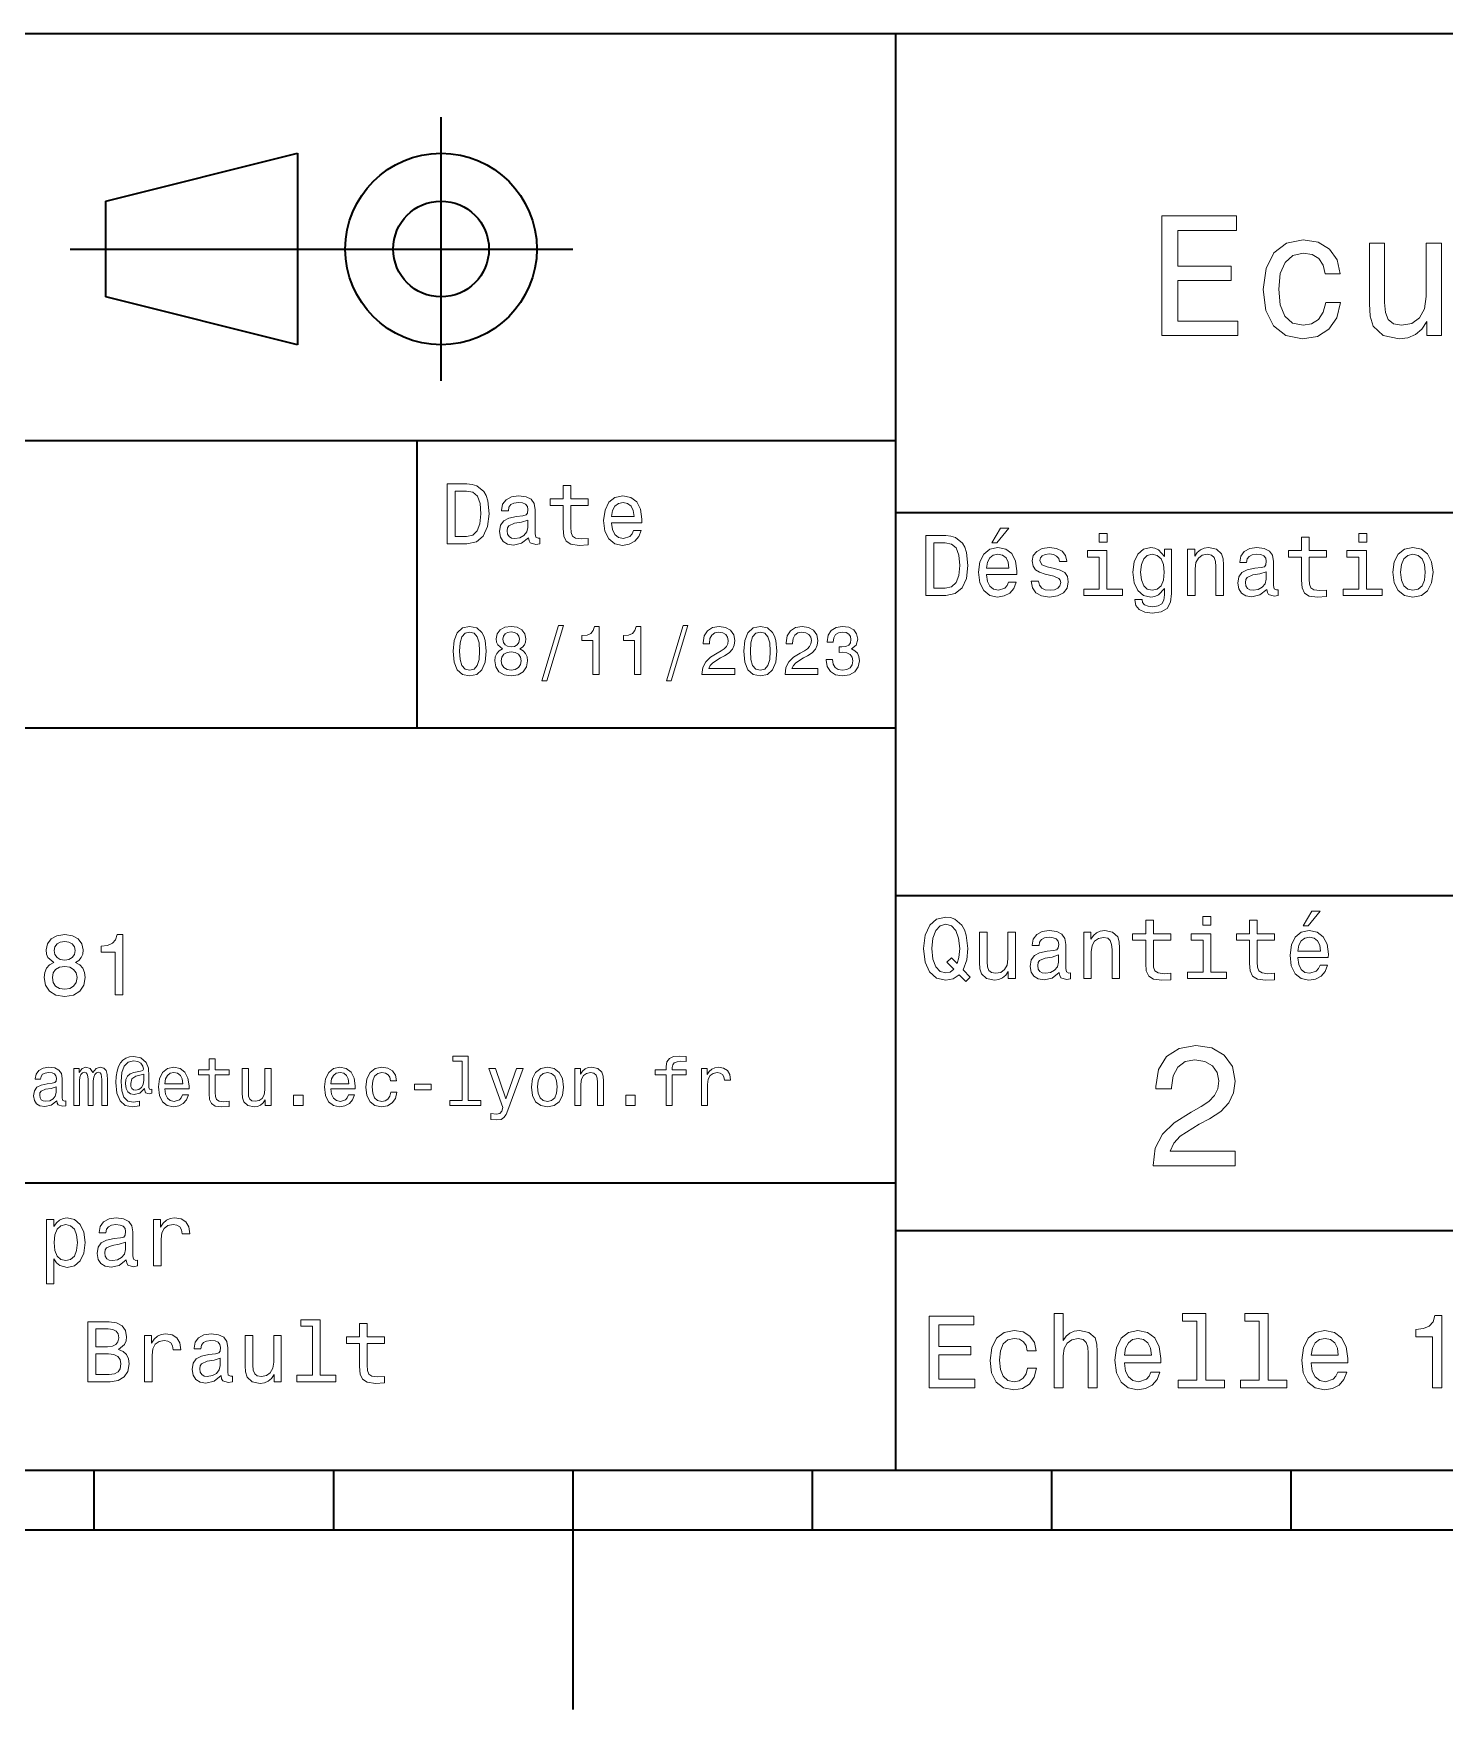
# Model space of a CAD drawing. Extents: x 0 to 297, y 0 to 210.
# Drawn here: x 126 to 184.9, y 0 to 70 of the extents above; entities that cross this region are included whole.
import ezdxf

# ---------------------------------------------------------------- set-up
doc = ezdxf.new("R2010")
doc.units = 0

msp = doc.modelspace()

# ---------------------------------------------------------------- linework, layer by layer
at = {"color": 7, "lineweight": 35}
for p, q in [((97, 70), (287, 70)), ((162, 10), (162, 70)), ((127.5, 61), (148.5, 61)), ((97, 53), (162, 53)), ((162, 50), (287, 50)), ((97, 41), (162, 41)), ((162, 34), (287, 34)), ((97, 22), (162, 22)), ((162, 20), (287, 20)), ((10, 10), (287, 10)), ((97, 10), (287, 10)), ((98.5, 7.5), (198.5, 7.5))]:
    msp.add_line(p, q, dxfattribs=at)
at = {"color": 7, "lineweight": 35, "ltscale": 0.275}
msp.add_line((143, 55.5), (143, 66.5), dxfattribs=at)
at = {"color": 7, "lineweight": 35, "ltscale": 0.206155}
for p, q in [((129, 63), (137, 65)), ((137, 57), (129, 59))]:
    msp.add_line(p, q, dxfattribs=at)
at = {"color": 7, "lineweight": 35, "ltscale": 0.2}
msp.add_line((137, 65), (137, 57), dxfattribs=at)
at = {"color": 7, "lineweight": 35, "ltscale": 0.1}
msp.add_line((129, 59), (129, 63), dxfattribs=at)
at = {"color": 7, "lineweight": 35, "ltscale": 0.3}
msp.add_line((142, 41), (142, 53), dxfattribs=at)
at = {"color": 7, "lineweight": 35, "ltscale": 0.0625}
for p, q in [((128.5, 10), (128.5, 7.5)), ((138.5, 10), (138.5, 7.5)), ((158.5, 10), (158.5, 7.5)), ((168.5, 10), (168.5, 7.5)), ((178.5, 10), (178.5, 7.5))]:
    msp.add_line(p, q, dxfattribs=at)
at = {"color": 7, "lineweight": 35, "ltscale": 0.25}
msp.add_line((148.5, 10), (148.5, 0), dxfattribs=at)
at = {"color": 7, "lineweight": 13}
for points in [[(173.109512, 57.381123), (176.279541, 57.381123), (176.279541, 57.986309), (173.772339, 57.986309), (173.772339, 59.679394), (176.005768, 59.679394), (176.005768, 60.277374), (173.772339, 60.277374), (173.772339, 61.775936), (176.221893, 61.775936), (176.221893, 62.381123), (173.109512, 62.381123)], [(179.932281, 59.967579), (180.559082, 59.967579), (180.429398, 60.543945), (180.119598, 60.997837), (179.636887, 61.278816), (179.010086, 61.386887), (178.318436, 61.242794), (177.792511, 60.839336), (177.46109, 60.183716), (177.345825, 59.304752), (177.453888, 58.432995), (177.778091, 57.78458), (178.289627, 57.381123), (178.988464, 57.244236), (179.608063, 57.352303), (180.090775, 57.6549), (180.42218, 58.130402), (180.566284, 58.764408), (179.96109, 58.764408), (179.853027, 58.36095), (179.651291, 58.058357), (179.363113, 57.871037), (179.010086, 57.8134), (178.570602, 57.907059), (178.253601, 58.195244), (178.059082, 58.663544), (177.994232, 59.326366), (178.059082, 59.974781), (178.260803, 60.443081), (178.585007, 60.731266), (179.010086, 60.83213), (179.38472, 60.767288), (179.66571, 60.601585), (179.853027, 60.327808)], [(184.788177, 61.25), (184.154175, 61.25), (184.154175, 59.016571), (184.082123, 58.497837), (183.873199, 58.123196), (183.548996, 57.892651), (183.123917, 57.820602), (182.785294, 57.878242), (182.569168, 58.051151), (182.446686, 58.346542), (182.417862, 58.764408), (182.417862, 61.25), (181.783859, 61.25), (181.783859, 58.706772), (181.805481, 58.195244), (181.942368, 57.770172), (182.360229, 57.381123), (183.030258, 57.244236), (183.390488, 57.294666), (183.700287, 57.424351), (183.966858, 57.647694), (184.182999, 57.971901), (184.182999, 57.381123), (184.788177, 57.381123)], [(144.080688, 51.190563), (143.248566, 51.190563), (143.248566, 48.690563), (144.080688, 48.690563), (144.473343, 48.769814), (144.765137, 49.011169), (144.945251, 49.40382), (145.010086, 49.940563), (144.952454, 50.488113), (144.880402, 50.70425), (144.779541, 50.877163), (144.487747, 51.111313), (144.296829, 51.168949)], [(148.100861, 50.289986), (148.100861, 49.320965), (148.122482, 49.007565), (148.223343, 48.791428), (148.425079, 48.665348), (148.767288, 48.62212), (149.141937, 48.640129), (149.141937, 48.913906), (148.868149, 48.892292), (148.619598, 48.921112), (148.486313, 49.011169), (148.42868, 49.162464), (148.417862, 49.375), (148.417862, 50.289986), (149.141937, 50.289986), (149.141937, 50.560158), (148.417862, 50.560158), (148.417862, 51.125721), (148.100861, 51.125721), (148.100861, 50.560158), (147.553314, 50.560158), (147.553314, 50.289986)], [(144.055481, 50.891571), (144.329254, 50.837536), (144.516571, 50.671829), (144.628235, 50.376442), (144.664261, 49.940563), (144.624634, 49.519093), (144.51297, 49.223705), (144.322052, 49.047192), (144.055481, 48.989555), (143.583572, 48.989555), (143.583572, 50.891571)], [(146.656342, 48.942726), (146.656342, 48.931919), (146.674347, 48.809441), (146.728394, 48.722984), (146.955338, 48.654541), (147.131851, 48.683357), (147.131851, 48.928314), (147.056198, 48.917507), (146.955338, 48.96434), (146.937317, 49.108429), (146.937317, 50.109871), (146.894089, 50.365635), (146.768005, 50.54575), (146.548264, 50.65382), (146.23848, 50.693443), (145.935883, 50.650219), (145.71254, 50.52774), (145.572052, 50.336815), (145.525223, 50.084656), (145.525223, 50.063042), (145.809799, 50.063042), (145.835022, 50.21434), (145.914261, 50.322407), (146.043945, 50.387249), (146.227661, 50.412464), (146.404175, 50.394455), (146.530258, 50.34042), (146.605911, 50.246758), (146.631119, 50.117077), (146.616714, 49.965778), (146.559082, 49.890129), (146.414978, 49.854107), (146.144806, 49.825291), (145.835022, 49.760448), (145.61528, 49.645176), (145.485596, 49.465057), (145.445969, 49.19849), (145.481995, 48.960735), (145.593658, 48.784222), (145.773773, 48.67255), (146.022339, 48.632927), (146.357346, 48.708576)], [(150.121765, 49.565922), (151.389771, 49.565922), (151.393372, 49.713619), (151.335739, 50.127884), (151.177231, 50.437683), (150.925079, 50.625), (150.590057, 50.693443), (150.262253, 50.621399), (150.010086, 50.41967), (149.847977, 50.091862), (149.790344, 49.659584), (149.844376, 49.216499), (150.006485, 48.892292), (150.255051, 48.690563), (150.579254, 48.62212), (150.860229, 48.668949), (151.090775, 48.791428), (151.260086, 48.98595), (151.357346, 49.245319), (151.043945, 49.245319), (150.979111, 49.101227), (150.885452, 48.993156), (150.618881, 48.9067), (150.413544, 48.946327), (150.258652, 49.072407), (150.157776, 49.27774), (150.121765, 49.555115)], [(150.121765, 49.832493), (150.161377, 50.081055), (150.258652, 50.264771), (150.406342, 50.376442), (150.600861, 50.416069), (150.791794, 50.376442), (150.939484, 50.264771), (151.029541, 50.081055), (151.061966, 49.832493)], [(146.620316, 49.367798), (146.577087, 49.180477), (146.461823, 49.036385), (146.28891, 48.942726), (146.07637, 48.910305), (145.939484, 48.928314), (145.842224, 48.98595), (145.780975, 49.086815), (145.76297, 49.227306), (145.777374, 49.353386), (145.835022, 49.443443), (146.065567, 49.544312), (146.357346, 49.587536), (146.620316, 49.673992)], [(164.080688, 49.030979), (163.248566, 49.030979), (163.248566, 46.530979), (164.080688, 46.530979), (164.473343, 46.610229), (164.765137, 46.851585), (164.945251, 47.244236), (165.010086, 47.780979), (164.952454, 48.328529), (164.880402, 48.544666), (164.779541, 48.717579), (164.487747, 48.951729), (164.296829, 49.009365)], [(166.004318, 48.728386), (166.216858, 48.728386), (166.717575, 49.340778), (166.364548, 49.340778)], [(170.824203, 49.117435), (170.489197, 49.117435), (170.489197, 48.757202), (170.824203, 48.757202)], [(181.667145, 49.117435), (181.332138, 49.117435), (181.332138, 48.757202), (181.667145, 48.757202)], [(164.055481, 48.731987), (164.329254, 48.677952), (164.516571, 48.512245), (164.628235, 48.216858), (164.664261, 47.780979), (164.624634, 47.359509), (164.51297, 47.064121), (164.322052, 46.887608), (164.055481, 46.829971), (163.583572, 46.829971), (163.583572, 48.731987)], [(165.784576, 47.406338), (167.052597, 47.406338), (167.056198, 47.554035), (166.998566, 47.9683), (166.840057, 48.278099), (166.587891, 48.465416), (166.252884, 48.533859), (165.925079, 48.461815), (165.672913, 48.260086), (165.510803, 47.932278), (165.453171, 47.5), (165.507202, 47.056915), (165.669312, 46.732708), (165.917862, 46.530979), (166.242081, 46.462536), (166.523056, 46.509365), (166.753601, 46.631844), (166.922913, 46.826366), (167.020172, 47.085735), (166.706772, 47.085735), (166.641937, 46.941643), (166.548264, 46.833572), (166.281708, 46.747116), (166.07637, 46.786743), (165.921463, 46.912823), (165.820602, 47.118156), (165.784576, 47.395531)], [(168.623199, 47.658501), (168.317001, 47.730545), (168.090057, 47.8134), (168.014404, 47.982708), (168.036026, 48.101585), (168.111664, 48.188038), (168.234146, 48.242073), (168.41066, 48.263687), (168.579971, 48.242073), (168.713257, 48.177231), (168.799713, 48.079971), (168.835739, 47.950287), (169.145538, 47.950287), (169.145538, 47.957493), (169.091492, 48.191643), (168.943802, 48.375359), (168.713257, 48.490635), (168.41066, 48.533859), (168.104462, 48.490635), (167.881119, 48.371758), (167.740631, 48.195244), (167.697403, 47.971901), (167.729828, 47.755764), (167.830688, 47.604465), (167.996399, 47.496399), (168.237747, 47.42075), (168.590775, 47.334293), (168.806915, 47.244236), (168.864548, 47.172188), (168.886169, 47.064121), (168.853745, 46.930836), (168.767288, 46.829971), (168.626801, 46.765129), (168.439484, 46.743515), (168.241348, 46.765129), (168.09726, 46.840778), (168, 46.963257), (167.960373, 47.132565), (167.654175, 47.132565), (167.704605, 46.844379), (167.85231, 46.635445), (168.086456, 46.509365), (168.41066, 46.462536), (168.749283, 46.509365), (168.997833, 46.635445), (169.149139, 46.837173), (169.203171, 47.100143), (169.163544, 47.327087), (169.05188, 47.481987), (168.868149, 47.582851)], [(170.8134, 46.79755), (170.8134, 48.400574), (169.999283, 48.400574), (169.999283, 48.130402), (170.496399, 48.130402), (170.496399, 46.79755), (169.847977, 46.79755), (169.847977, 46.530979), (171.469025, 46.530979), (171.469025, 46.79755)], [(173.518738, 46.617435), (173.518738, 48.465416), (173.216141, 48.465416), (173.216141, 48.152016), (172.967575, 48.4366), (172.816284, 48.508644), (172.646973, 48.533859), (172.340775, 48.461815), (172.103027, 48.260086), (171.94812, 47.935879), (171.894089, 47.5), (171.94812, 47.060516), (172.103027, 46.736309), (172.340775, 46.530979), (172.646973, 46.462536), (172.819885, 46.487751), (172.963974, 46.552593), (173.216141, 46.826366), (173.216141, 46.552593), (173.187317, 46.336456), (173.108063, 46.181557), (172.956772, 46.091499), (172.729828, 46.059078), (172.531708, 46.080692), (172.391205, 46.134727), (172.30835, 46.228386), (172.283142, 46.354465), (171.976944, 46.354465), (171.976944, 46.340057), (172.023773, 46.109509), (172.167862, 45.9366), (172.398407, 45.824928), (172.711823, 45.785301), (173.086456, 45.839336), (173.335022, 45.990635), (173.47551, 46.253601)], [(174.181549, 46.530979), (174.498566, 46.530979), (174.498566, 47.647694), (174.530975, 47.903458), (174.635452, 48.090778), (174.797546, 48.206051), (175.013687, 48.249279), (175.1866, 48.213257), (175.294662, 48.115993), (175.348709, 47.953888), (175.366714, 47.737751), (175.366714, 46.530979), (175.683716, 46.530979), (175.683716, 47.802593), (175.669312, 48.058357), (175.604462, 48.270893), (175.391937, 48.465416), (175.060516, 48.533859), (174.876801, 48.508644), (174.721909, 48.440201), (174.588623, 48.324928), (174.484146, 48.170029), (174.484146, 48.465416), (174.181549, 48.465416)], [(177.499283, 46.783142), (177.499283, 46.772335), (177.517288, 46.649857), (177.57132, 46.5634), (177.798264, 46.494957), (177.974777, 46.523773), (177.974777, 46.76873), (177.899139, 46.757923), (177.798264, 46.804756), (177.780258, 46.948845), (177.780258, 47.950287), (177.73703, 48.206051), (177.610947, 48.386166), (177.391205, 48.494236), (177.081406, 48.533859), (176.778824, 48.490635), (176.555481, 48.368156), (176.414978, 48.177231), (176.368149, 47.925072), (176.368149, 47.903458), (176.65274, 47.903458), (176.677948, 48.054756), (176.757202, 48.162823), (176.886887, 48.227665), (177.070602, 48.25288), (177.247116, 48.234871), (177.373199, 48.180836), (177.448853, 48.087173), (177.47406, 47.957493), (177.459656, 47.806194), (177.402023, 47.730545), (177.257919, 47.694523), (176.987747, 47.665707), (176.677948, 47.600864), (176.458206, 47.485592), (176.328537, 47.305473), (176.28891, 47.038906), (176.324921, 46.801151), (176.4366, 46.624638), (176.616714, 46.512966), (176.86528, 46.473343), (177.200287, 46.548992)], [(178.943802, 48.130402), (178.943802, 47.161381), (178.965424, 46.84798), (179.066284, 46.631844), (179.268005, 46.505764), (179.610229, 46.462536), (179.984863, 46.480545), (179.984863, 46.754322), (179.71109, 46.732708), (179.46254, 46.761528), (179.329254, 46.851585), (179.271606, 47.00288), (179.260803, 47.215416), (179.260803, 48.130402), (179.984863, 48.130402), (179.984863, 48.400574), (179.260803, 48.400574), (179.260803, 48.966137), (178.943802, 48.966137), (178.943802, 48.400574), (178.396255, 48.400574), (178.396255, 48.130402)], [(181.656342, 46.79755), (181.656342, 48.400574), (180.842224, 48.400574), (180.842224, 48.130402), (181.33934, 48.130402), (181.33934, 46.79755), (180.690918, 46.79755), (180.690918, 46.530979), (182.311966, 46.530979), (182.311966, 46.79755)], [(182.762253, 47.496399), (182.819885, 47.056915), (182.985596, 46.732708), (183.248566, 46.530979), (183.601593, 46.462536), (183.951004, 46.530979), (184.213974, 46.729107), (184.379684, 47.053314), (184.440918, 47.496399), (184.379684, 47.935879), (184.213974, 48.263687), (183.951004, 48.461815), (183.601593, 48.533859), (183.248566, 48.461815), (182.985596, 48.260086), (182.819885, 47.935879)], [(165.784576, 47.672909), (165.824203, 47.921471), (165.921463, 48.105186), (166.069168, 48.216858), (166.263687, 48.256485), (166.454605, 48.216858), (166.60231, 48.105186), (166.692368, 47.921471), (166.724777, 47.672909)], [(172.221909, 47.5), (172.254318, 47.820606), (172.351593, 48.058357), (172.502884, 48.198845), (172.704605, 48.249279), (172.917145, 48.198845), (173.075653, 48.058357), (173.172913, 47.820606), (173.208939, 47.5), (173.172913, 47.172188), (173.075653, 46.938038), (172.917145, 46.793949), (172.704605, 46.747116), (172.502884, 46.793949), (172.351593, 46.938038), (172.254318, 47.175793)], [(183.086456, 47.5), (183.118881, 47.824207), (183.219742, 48.058357), (183.381851, 48.20245), (183.601593, 48.25288), (183.817719, 48.20245), (183.979828, 48.061958), (184.080688, 47.824207), (184.116714, 47.5), (184.080688, 47.172188), (183.979828, 46.934437), (183.817719, 46.790344), (183.601593, 46.743515), (183.381851, 46.790344), (183.219742, 46.934437), (183.118881, 47.172188)], [(177.463257, 47.208214), (177.420029, 47.020893), (177.304749, 46.876801), (177.131851, 46.783142), (176.919312, 46.750721), (176.782425, 46.76873), (176.68515, 46.826366), (176.623917, 46.927231), (176.605911, 47.067722), (176.620316, 47.193802), (176.677948, 47.283859), (176.908508, 47.384727), (177.200287, 47.427952), (177.463257, 47.514408)], [(143.498566, 44.201729), (143.541794, 43.749279), (143.677231, 43.426514), (143.893372, 43.230549), (144.193085, 43.167149), (144.489914, 43.230549), (144.706055, 43.426514), (144.838623, 43.749279), (144.884735, 44.201729), (144.838623, 44.651299), (144.783859, 44.829971), (144.706055, 44.976948), (144.489914, 45.172913), (144.193085, 45.239193), (143.893372, 45.172913), (143.677231, 44.974064), (143.541794, 44.651299)], [(143.775223, 44.201729), (143.798279, 44.550434), (143.870316, 44.801155), (144, 44.948128), (144.193085, 45), (144.383286, 44.948128), (144.51297, 44.801155), (144.585022, 44.550434), (144.608078, 44.201729), (144.585022, 43.850143), (144.51297, 43.599426), (144.383286, 43.45245), (144.193085, 43.403458), (144, 43.45245), (143.870316, 43.599426), (143.798279, 43.850143)], [(145.570602, 44.302593), (145.42363, 44.221905), (145.322769, 44.109512), (145.259369, 43.9683), (145.239197, 43.798271), (145.285309, 43.541786), (145.417877, 43.342941), (145.634003, 43.216141), (145.927963, 43.167149), (146.219025, 43.216141), (146.435165, 43.342941), (146.567734, 43.541786), (146.616714, 43.798271), (146.593658, 43.9683), (146.533142, 44.109512), (146.429398, 44.221905), (146.285309, 44.302593), (146.400574, 44.371758), (146.481277, 44.466858), (146.530258, 44.582134), (146.547562, 44.723343), (146.50145, 44.927956), (146.380402, 45.09222), (146.184448, 45.198849), (145.927963, 45.239193), (145.668594, 45.198849), (145.472626, 45.09222), (145.348709, 44.927956), (145.305481, 44.723343), (145.319885, 44.582134), (145.368881, 44.466858)], [(145.579254, 44.700291), (145.60231, 44.827091), (145.671478, 44.925072), (145.780991, 44.985592), (145.927963, 45.008648), (146.072052, 44.985592), (146.181564, 44.925072), (146.250732, 44.827091), (146.276657, 44.700291), (146.250732, 44.570606), (146.181564, 44.469742), (146.072052, 44.403458), (145.927963, 44.383286), (145.780991, 44.406342), (145.671478, 44.469742), (145.60231, 44.570606)], [(147.213257, 42.956772), (147.412109, 42.956772), (148.109512, 45.279541), (147.907791, 45.279541)], [(149.345825, 43.224785), (149.608078, 43.224785), (149.608078, 45.239193), (149.412109, 45.239193), (149.360229, 45.0634), (149.256485, 44.945248), (149.097992, 44.876083), (148.878967, 44.853027), (148.878967, 44.648415), (149.345825, 44.648415)], [(151.080688, 43.224785), (151.342941, 43.224785), (151.342941, 45.239193), (151.146973, 45.239193), (151.095108, 45.0634), (150.991364, 44.945248), (150.832855, 44.876083), (150.613831, 44.853027), (150.613831, 44.648415), (151.080688, 44.648415)], [(152.417877, 42.956772), (152.616714, 42.956772), (153.314133, 45.279541), (153.112396, 45.279541)], [(153.899139, 43.224785), (155.273773, 43.224785), (155.273773, 43.472622), (154.187317, 43.472622), (154.247849, 43.60807), (154.351593, 43.720463), (154.671478, 43.925072), (154.841507, 44.011528), (155.031708, 44.135448), (155.167145, 44.279541), (155.244965, 44.44957), (155.273773, 44.642651), (155.224792, 44.884727), (155.08934, 45.074928), (154.881851, 45.195965), (154.613831, 45.239193), (154.337173, 45.190201), (154.126801, 45.054756), (153.991364, 44.838619), (153.945251, 44.553314), (153.945251, 44.51297), (154.207504, 44.51297), (154.207504, 44.536022), (154.233429, 44.731991), (154.311249, 44.876083), (154.435165, 44.9683), (154.599426, 45), (154.766571, 44.971184), (154.890488, 44.899136), (154.971191, 44.786743), (155, 44.645535), (154.979828, 44.51297), (154.925079, 44.400578), (154.832855, 44.302593), (154.706055, 44.216141), (154.536026, 44.12392), (154.253601, 43.945248), (154.054764, 43.755043), (153.9366, 43.524498), (153.899139, 43.233429)], [(155.642654, 44.201729), (155.685883, 43.749279), (155.821335, 43.426514), (156.037476, 43.230549), (156.337173, 43.167149), (156.634003, 43.230549), (156.850143, 43.426514), (156.982712, 43.749279), (157.028824, 44.201729), (156.982712, 44.651299), (156.927963, 44.829971), (156.850143, 44.976948), (156.634003, 45.172913), (156.337173, 45.239193), (156.037476, 45.172913), (155.821335, 44.974064), (155.685883, 44.651299)], [(155.919312, 44.201729), (155.942368, 44.550434), (156.01442, 44.801155), (156.144104, 44.948128), (156.337173, 45), (156.527374, 44.948128), (156.657059, 44.801155), (156.729111, 44.550434), (156.752167, 44.201729), (156.729111, 43.850143), (156.657059, 43.599426), (156.527374, 43.45245), (156.337173, 43.403458), (156.144104, 43.45245), (156.01442, 43.599426), (155.942368, 43.850143)], [(157.368881, 43.224785), (158.743515, 43.224785), (158.743515, 43.472622), (157.657059, 43.472622), (157.71759, 43.60807), (157.821335, 43.720463), (158.14122, 43.925072), (158.311249, 44.011528), (158.50145, 44.135448), (158.636887, 44.279541), (158.714706, 44.44957), (158.743515, 44.642651), (158.694534, 44.884727), (158.559082, 45.074928), (158.351593, 45.195965), (158.083572, 45.239193), (157.806915, 45.190201), (157.596542, 45.054756), (157.461105, 44.838619), (157.414993, 44.553314), (157.414993, 44.51297), (157.677231, 44.51297), (157.677231, 44.536022), (157.703171, 44.731991), (157.780991, 44.876083), (157.904907, 44.9683), (158.069168, 45), (158.236313, 44.971184), (158.360229, 44.899136), (158.440918, 44.786743), (158.469742, 44.645535), (158.44957, 44.51297), (158.394821, 44.400578), (158.302597, 44.302593), (158.175797, 44.216141), (158.005768, 44.12392), (157.723343, 43.945248), (157.524506, 43.755043), (157.406342, 43.524498), (157.368881, 43.233429)], [(159.080688, 43.853027), (159.080688, 43.832855), (159.126801, 43.556198), (159.262253, 43.348705), (159.47551, 43.216141), (159.757935, 43.167149), (160.057648, 43.216141), (160.282425, 43.342941), (160.426514, 43.54467), (160.478394, 43.804035), (160.455338, 43.974064), (160.391937, 44.112392), (160.288193, 44.219021), (160.149857, 44.296829), (160.337173, 44.45245), (160.403458, 44.700291), (160.360229, 44.925072), (160.236313, 45.0951), (160.034592, 45.201729), (159.757935, 45.239193), (159.498566, 45.193085), (159.299713, 45.066284), (159.170029, 44.864555), (159.126801, 44.596542), (159.126801, 44.57637), (159.383286, 44.57637), (159.406342, 44.760807), (159.481277, 44.893372), (159.60231, 44.974064), (159.772339, 45.002884), (159.922195, 44.979828), (160.031708, 44.919308), (160.097992, 44.821327), (160.123917, 44.688763), (160.097992, 44.54755), (160.028824, 44.45245), (159.907776, 44.394814), (159.743515, 44.377522), (159.631134, 44.380405), (159.631134, 44.15274), (159.772339, 44.158501), (159.953888, 44.132565), (160.08934, 44.0634), (160.170029, 43.951008), (160.198853, 43.804035), (160.167145, 43.63689), (160.083572, 43.51297), (159.951019, 43.435158), (159.775223, 43.409222), (159.593658, 43.438042), (159.46109, 43.524498), (159.377533, 43.662827), (159.345825, 43.853027)], [(145.515854, 43.804035), (145.541794, 43.956772), (145.625366, 44.072048), (145.755051, 44.146976), (145.927963, 44.172913), (146.097992, 44.146976), (146.227676, 44.072048), (146.311249, 43.956772), (146.340057, 43.804035), (146.311249, 43.639771), (146.227676, 43.51585), (146.097992, 43.435158), (145.927963, 43.409222), (145.755051, 43.435158), (145.625366, 43.51585), (145.541794, 43.639771)], [(164.642654, 30.685879), (164.916428, 30.401297), (165.107346, 30.592218), (164.811966, 30.894812), (164.963257, 31.305475), (165.010086, 31.780979), (164.941635, 32.339336), (164.862396, 32.56628), (164.757919, 32.753601), (164.46254, 33.009365), (164.282425, 33.074207), (164.08429, 33.099422), (163.702454, 33.009365), (163.41066, 32.757202), (163.223343, 32.342937), (163.158508, 31.780979), (163.223343, 31.219019), (163.407059, 30.804754), (163.698853, 30.54899), (164.08429, 30.462536), (164.39769, 30.520172)], [(172.438034, 32.130402), (172.438034, 31.161383), (172.459656, 30.847982), (172.560516, 30.631844), (172.762253, 30.505762), (173.104462, 30.462536), (173.479111, 30.480547), (173.479111, 30.754322), (173.205338, 30.732708), (172.956772, 30.761526), (172.823486, 30.851583), (172.765854, 31.002882), (172.755035, 31.215418), (172.755035, 32.130402), (173.479111, 32.130402), (173.479111, 32.400574), (172.755035, 32.400574), (172.755035, 32.966137), (172.438034, 32.966137), (172.438034, 32.400574), (171.890488, 32.400574), (171.890488, 32.130402)], [(175.161377, 33.117435), (174.82637, 33.117435), (174.82637, 32.757202), (175.161377, 32.757202)], [(176.775223, 32.130402), (176.775223, 31.161383), (176.796829, 30.847982), (176.89769, 30.631844), (177.099426, 30.505762), (177.44165, 30.462536), (177.816284, 30.480547), (177.816284, 30.754322), (177.542511, 30.732708), (177.293945, 30.761526), (177.16066, 30.851583), (177.103027, 31.002882), (177.092224, 31.215418), (177.092224, 32.130402), (177.816284, 32.130402), (177.816284, 32.400574), (177.092224, 32.400574), (177.092224, 32.966137), (176.775223, 32.966137), (176.775223, 32.400574), (176.227661, 32.400574), (176.227661, 32.130402)], [(179.015854, 32.728386), (179.228394, 32.728386), (179.729111, 33.340778), (179.376083, 33.340778)], [(126.829254, 31.197405), (126.645538, 31.09654), (126.519455, 30.956051), (126.440208, 30.779539), (126.414993, 30.567001), (126.472626, 30.246397), (126.638336, 29.997837), (126.908508, 29.839336), (127.27594, 29.778097), (127.639771, 29.839336), (127.909943, 29.997837), (128.075653, 30.246397), (128.136887, 30.567001), (128.108078, 30.779539), (128.032425, 30.956051), (127.90274, 31.09654), (127.722626, 31.197405), (127.866714, 31.283861), (127.967583, 31.402737), (128.028824, 31.546829), (128.05043, 31.723343), (127.992798, 31.979107), (127.841507, 32.184437), (127.596542, 32.317722), (127.27594, 32.368156), (126.951736, 32.317722), (126.706772, 32.184437), (126.55188, 31.979107), (126.497841, 31.723343), (126.515854, 31.546829), (126.577095, 31.402737)], [(129.379684, 29.850143), (129.707489, 29.850143), (129.707489, 32.368156), (129.46254, 32.368156), (129.397705, 32.148415), (129.268021, 32.000721), (129.069885, 31.914265), (128.796112, 31.885447), (128.796112, 31.629683), (129.379684, 31.629683)], [(164.41571, 30.916426), (164.260803, 30.801151), (164.08429, 30.765129), (163.850143, 30.829971), (163.666428, 31.024494), (163.543945, 31.341497), (163.504318, 31.780979), (163.543945, 32.216858), (163.662827, 32.537464), (163.846542, 32.731987), (164.08429, 32.80043), (164.318451, 32.731987), (164.502167, 32.533859), (164.621033, 32.213257), (164.664261, 31.780979), (164.631851, 31.40634), (164.5634, 31.150576), (164.329254, 31.395533), (164.13472, 31.211815)], [(166.998566, 32.465416), (166.681549, 32.465416), (166.681549, 31.348703), (166.645538, 31.089336), (166.541061, 30.902016), (166.378967, 30.786743), (166.166428, 30.750719), (165.997116, 30.779539), (165.889053, 30.865993), (165.827805, 31.013687), (165.8134, 31.222622), (165.8134, 32.465416), (165.496399, 32.465416), (165.496399, 31.193804), (165.507202, 30.93804), (165.575653, 30.725504), (165.784576, 30.530979), (166.119598, 30.462536), (166.299713, 30.487751), (166.454605, 30.552593), (166.587891, 30.664265), (166.695969, 30.826368), (166.695969, 30.530979), (166.998566, 30.530979)], [(168.824921, 30.78314), (168.824921, 30.772333), (168.842941, 30.649855), (168.896973, 30.5634), (169.123917, 30.494957), (169.30043, 30.523775), (169.30043, 30.768732), (169.224777, 30.757925), (169.123917, 30.804754), (169.105911, 30.948847), (169.105911, 31.950287), (169.062683, 32.206051), (168.9366, 32.386166), (168.716858, 32.494236), (168.407059, 32.533859), (168.104462, 32.490635), (167.881119, 32.368156), (167.740631, 32.177231), (167.693802, 31.925072), (167.693802, 31.903458), (167.978394, 31.903458), (168.003601, 32.054756), (168.082855, 32.162823), (168.21254, 32.227665), (168.396255, 32.25288), (168.572769, 32.234871), (168.698853, 32.180836), (168.77449, 32.087173), (168.799713, 31.957493), (168.785309, 31.806194), (168.727661, 31.730547), (168.583572, 31.694523), (168.3134, 31.665705), (168.003601, 31.600864), (167.783859, 31.48559), (167.654175, 31.305475), (167.614548, 31.038904), (167.650574, 30.801151), (167.762253, 30.62464), (167.942368, 30.512968), (168.190918, 30.473343), (168.52594, 30.54899)], [(169.844376, 30.530979), (170.161377, 30.530979), (170.161377, 31.647694), (170.193802, 31.903458), (170.298279, 32.090778), (170.460373, 32.206051), (170.676514, 32.249279), (170.849426, 32.213257), (170.957489, 32.115993), (171.011536, 31.95389), (171.029541, 31.737751), (171.029541, 30.530979), (171.346542, 30.530979), (171.346542, 31.802593), (171.332138, 32.058357), (171.267288, 32.270893), (171.054749, 32.465416), (170.723343, 32.533859), (170.539627, 32.508644), (170.38472, 32.440201), (170.251434, 32.324928), (170.146973, 32.170029), (170.146973, 32.465416), (169.844376, 32.465416)], [(175.150574, 30.79755), (175.150574, 32.400574), (174.336456, 32.400574), (174.336456, 32.130402), (174.833572, 32.130402), (174.833572, 30.79755), (174.185165, 30.79755), (174.185165, 30.530979), (175.806198, 30.530979), (175.806198, 30.79755)], [(178.796112, 31.40634), (180.064117, 31.40634), (180.067719, 31.554033), (180.010086, 31.9683), (179.851593, 32.278099), (179.599426, 32.465416), (179.264404, 32.533859), (178.9366, 32.461815), (178.684433, 32.260086), (178.522339, 31.932276), (178.464691, 31.5), (178.518738, 31.056915), (178.680832, 30.732708), (178.929398, 30.530979), (179.253601, 30.462536), (179.534576, 30.509365), (179.765137, 30.631844), (179.934433, 30.826368), (180.031708, 31.085733), (179.718292, 31.085733), (179.653458, 30.941643), (179.559799, 30.833572), (179.293228, 30.747118), (179.087891, 30.786743), (178.932999, 30.912823), (178.832138, 31.118155), (178.796112, 31.395533)], [(178.796112, 31.672911), (178.835739, 31.921469), (178.932999, 32.105186), (179.080688, 32.216858), (179.275208, 32.256485), (179.466141, 32.216858), (179.613831, 32.105186), (179.703888, 31.921469), (179.736313, 31.672911)], [(126.840057, 31.694523), (126.868881, 31.853025), (126.955338, 31.975504), (127.092224, 32.051151), (127.27594, 32.079971), (127.456055, 32.051151), (127.592941, 31.975504), (127.679398, 31.853025), (127.711823, 31.694523), (127.679398, 31.532419), (127.592941, 31.40634), (127.456055, 31.323486), (127.27594, 31.298271), (127.092224, 31.327089), (126.955338, 31.40634), (126.868881, 31.532419)], [(168.78891, 31.208212), (168.745682, 31.020893), (168.630402, 30.876801), (168.457489, 30.78314), (168.244965, 30.750719), (168.108063, 30.768732), (168.010803, 30.826368), (167.94957, 30.927233), (167.931549, 31.067722), (167.945969, 31.193804), (168.003601, 31.283861), (168.234146, 31.384726), (168.52594, 31.427954), (168.78891, 31.514408)], [(126.760811, 30.574207), (126.793228, 30.765129), (126.897697, 30.909222), (127.059799, 31.002882), (127.27594, 31.035301), (127.48848, 31.002882), (127.650581, 30.909222), (127.755051, 30.765129), (127.791069, 30.574207), (127.755051, 30.368876), (127.650581, 30.213976), (127.48848, 30.113111), (127.27594, 30.08069), (127.059799, 30.113111), (126.897697, 30.213976), (126.793228, 30.368876)], [(172.742065, 22.700289), (176.178665, 22.700289), (176.178665, 23.319885), (173.462524, 23.319885), (173.613831, 23.658503), (173.873199, 23.939482), (174.672897, 24.45101), (175.097977, 24.667147), (175.573486, 24.976946), (175.912094, 25.337177), (176.106628, 25.762249), (176.178665, 26.244957), (176.056183, 26.850143), (175.717575, 27.325649), (175.198837, 27.628242), (174.528809, 27.736313), (173.837173, 27.613834), (173.311234, 27.275217), (172.97261, 26.734871), (172.857346, 26.021614), (172.857346, 25.92075), (173.512955, 25.92075), (173.512955, 25.978386), (173.577805, 26.4683), (173.772324, 26.828531), (174.082123, 27.059078), (174.492783, 27.138329), (174.91066, 27.066282), (175.220459, 26.886168), (175.42218, 26.605188), (175.494232, 26.252163), (175.443802, 25.92075), (175.306915, 25.639771), (175.076355, 25.394814), (174.759354, 25.178675), (174.33429, 24.948128), (173.628235, 24.501442), (173.131119, 24.025938), (172.835724, 23.449568), (172.742065, 22.721903)], [(126.948128, 25.426514), (126.948128, 25.417868), (126.96254, 25.319885), (127.005768, 25.250721), (127.187325, 25.195967), (127.328529, 25.219021), (127.328529, 25.414986), (127.268013, 25.406342), (127.187325, 25.443806), (127.172913, 25.559078), (127.172913, 26.360231), (127.138329, 26.564842), (127.037468, 26.708935), (126.861671, 26.795389), (126.613831, 26.827091), (126.371758, 26.792507), (126.193085, 26.694525), (126.080696, 26.541788), (126.043228, 26.340059), (126.043228, 26.322767), (126.270897, 26.322767), (126.291069, 26.443806), (126.354469, 26.53026), (126.458214, 26.582134), (126.605186, 26.602306), (126.746399, 26.587896), (126.84726, 26.54467), (126.907784, 26.469742), (126.927956, 26.365995), (126.916428, 26.244957), (126.870316, 26.184439), (126.755043, 26.155621), (126.53891, 26.132566), (126.291069, 26.080692), (126.11528, 25.988474), (126.011528, 25.844381), (125.979828, 25.631124), (126.008652, 25.440924), (126.097984, 25.299713), (126.242081, 25.210375), (126.440926, 25.178675), (126.708939, 25.239195)], [(127.662827, 25.224785), (127.896255, 25.224785), (127.896255, 26.259367), (127.910667, 26.414986), (127.953896, 26.527378), (128.020172, 26.59366), (128.106628, 26.619598), (128.175797, 26.596542), (128.221909, 26.538906), (128.244965, 26.440924), (128.253601, 26.311241), (128.253601, 25.224785), (128.472626, 25.224785), (128.472626, 26.259367), (128.48703, 26.412106), (128.530258, 26.524496), (128.599426, 26.59366), (128.685883, 26.619598), (128.755051, 26.596542), (128.801147, 26.538906), (128.829971, 26.311241), (128.829971, 25.224785), (129.0634, 25.224785), (129.0634, 26.293949), (129.048996, 26.515852), (129.002884, 26.685881), (128.91066, 26.789627), (128.760803, 26.827091), (128.585022, 26.769453), (128.44957, 26.602306), (128.342941, 26.766571), (128.164276, 26.827091), (128, 26.769453), (127.887611, 26.60807), (127.887611, 26.772335), (127.662827, 26.772335)], [(130.913544, 25.734871), (130.913544, 25.902018), (130.867432, 25.893373), (130.812683, 25.913546), (130.795395, 25.974064), (130.795395, 26.446688), (130.772339, 26.780981), (130.680115, 27.02882), (130.463989, 27.213257), (130.161377, 27.279539), (129.985596, 27.262249), (129.835739, 27.210375), (129.706055, 27.12392), (129.60231, 27.002882), (129.521622, 26.850145), (129.463974, 26.662825), (129.429398, 26.438042), (129.417877, 26.184439), (129.458221, 25.737753), (129.587906, 25.42075), (129.804031, 25.230549), (130.112396, 25.170031), (130.394821, 25.216139), (130.394821, 25.406342), (130.146973, 25.360231), (129.907776, 25.409224), (129.749283, 25.567724), (129.662827, 25.835735), (129.636887, 26.224785), (129.66571, 26.605188), (129.763687, 26.876081), (129.922195, 27.040346), (130.15274, 27.095102), (130.328537, 27.063402), (130.458221, 26.988474), (130.53891, 26.876081), (130.567719, 26.746399), (130.536026, 26.682999), (130.44957, 26.654179), (130.167145, 26.610952), (130.011536, 26.547552), (129.899139, 26.449568), (129.832855, 26.314121), (129.812683, 26.135448), (129.838623, 25.942364), (129.91066, 25.798271), (130.028824, 25.708935), (130.184448, 25.680117), (130.412109, 25.740635), (130.605194, 25.930836), (130.605194, 25.913546), (130.651306, 25.760807), (130.809799, 25.714699)], [(131.455338, 25.925074), (132.469742, 25.925074), (132.472626, 26.043228), (132.426514, 26.374641), (132.299713, 26.622478), (132.097992, 26.772335), (131.829971, 26.827091), (131.567719, 26.769453), (131.365997, 26.60807), (131.236313, 26.345821), (131.190201, 26), (131.233429, 25.645535), (131.363113, 25.386168), (131.561966, 25.224785), (131.821335, 25.170031), (132.046112, 25.207495), (132.23056, 25.305477), (132.365997, 25.461096), (132.443817, 25.668589), (132.193085, 25.668589), (132.141205, 25.553314), (132.066284, 25.46686), (131.853027, 25.397696), (131.688766, 25.429396), (131.56485, 25.53026), (131.484161, 25.694525), (131.455338, 25.916428)], [(131.455338, 26.138329), (131.48703, 26.337177), (131.56485, 26.48415), (131.682999, 26.573488), (131.838623, 26.605188), (131.991364, 26.573488), (132.109512, 26.48415), (132.181564, 26.337177), (132.207489, 26.138329)], [(133.308365, 26.504324), (133.308365, 25.729107), (133.325653, 25.478388), (133.406342, 25.305477), (133.567719, 25.204613), (133.841507, 25.170031), (134.14122, 25.184439), (134.14122, 25.40346), (133.922195, 25.386168), (133.723343, 25.409224), (133.616714, 25.48127), (133.570618, 25.602306), (133.561966, 25.772335), (133.561966, 26.504324), (134.14122, 26.504324), (134.14122, 26.720463), (133.561966, 26.720463), (133.561966, 27.172913), (133.308365, 27.172913), (133.308365, 26.720463), (132.870316, 26.720463), (132.870316, 26.504324)], [(135.896255, 26.772335), (135.642654, 26.772335), (135.642654, 25.878963), (135.613831, 25.671471), (135.530273, 25.521614), (135.400574, 25.429396), (135.23056, 25.400578), (135.095108, 25.423632), (135.008652, 25.492796), (134.959656, 25.610952), (134.948135, 25.778099), (134.948135, 26.772335), (134.694534, 26.772335), (134.694534, 25.755045), (134.703171, 25.550434), (134.757935, 25.380404), (134.925079, 25.224785), (135.193085, 25.170031), (135.337189, 25.190203), (135.461105, 25.242075), (135.567734, 25.331413), (135.654175, 25.461096), (135.654175, 25.224785), (135.896255, 25.224785)], [(138.394821, 25.925074), (139.409225, 25.925074), (139.412109, 26.043228), (139.365997, 26.374641), (139.239197, 26.622478), (139.037476, 26.772335), (138.769455, 26.827091), (138.507202, 26.769453), (138.305481, 26.60807), (138.175797, 26.345821), (138.129684, 26), (138.172913, 25.645535), (138.302597, 25.386168), (138.50145, 25.224785), (138.760818, 25.170031), (138.985596, 25.207495), (139.170044, 25.305477), (139.305481, 25.461096), (139.383301, 25.668589), (139.132568, 25.668589), (139.080688, 25.553314), (139.005768, 25.46686), (138.792511, 25.397696), (138.62825, 25.429396), (138.504333, 25.53026), (138.423645, 25.694525), (138.394821, 25.916428)], [(138.394821, 26.138329), (138.426514, 26.337177), (138.504333, 26.48415), (138.622482, 26.573488), (138.778107, 26.605188), (138.930847, 26.573488), (139.048996, 26.48415), (139.121048, 26.337177), (139.146973, 26.138329)], [(140.893372, 26.259367), (141.144104, 26.259367), (141.092224, 26.489914), (140.968307, 26.671471), (140.775223, 26.783863), (140.524506, 26.827091), (140.247849, 26.769453), (140.037476, 26.60807), (139.904907, 26.345821), (139.858795, 25.994238), (139.902023, 25.645535), (140.031708, 25.386168), (140.236313, 25.224785), (140.515854, 25.170031), (140.763702, 25.213257), (140.956787, 25.334295), (141.08934, 25.524496), (141.146973, 25.778099), (140.904907, 25.778099), (140.861679, 25.616716), (140.780991, 25.495678), (140.66571, 25.42075), (140.524506, 25.397696), (140.348709, 25.43516), (140.221909, 25.550434), (140.144104, 25.737753), (140.118164, 26.002882), (140.144104, 26.262249), (140.224792, 26.449568), (140.354477, 26.564842), (140.524506, 26.605188), (140.674362, 26.579252), (140.786743, 26.51297), (140.861679, 26.40346)], [(143.881851, 27.080692), (143.881851, 25.438042), (143.360229, 25.438042), (143.360229, 25.224785), (144.65419, 25.224785), (144.65419, 25.438042), (144.135452, 25.438042), (144.135452, 27.293949), (143.484161, 27.293949), (143.484161, 27.080692)], [(146.15274, 26.772335), (145.708939, 25.49856), (145.273788, 26.772335), (144.997131, 26.772335), (145.585022, 25.13833), (145.533142, 24.994238), (145.452454, 24.896255), (145.317017, 24.864553), (145.083588, 24.893373), (145.083588, 24.648417), (145.328537, 24.62536), (145.504333, 24.648417), (145.62825, 24.720463), (145.71759, 24.844381), (145.795395, 25.025938), (146.423645, 26.772335)], [(146.772339, 25.99712), (146.818451, 25.645535), (146.951019, 25.386168), (147.161392, 25.224785), (147.443817, 25.170031), (147.723358, 25.224785), (147.933731, 25.383286), (148.066284, 25.642653), (148.11528, 25.99712), (148.066284, 26.348703), (147.933731, 26.610952), (147.723358, 26.769453), (147.443817, 26.827091), (147.161392, 26.769453), (146.951019, 26.60807), (146.818451, 26.348703)], [(147.031708, 26), (147.057648, 26.259367), (147.138336, 26.446688), (147.268021, 26.56196), (147.443817, 26.602306), (147.61673, 26.56196), (147.746399, 26.449568), (147.827103, 26.259367), (147.855911, 26), (147.827103, 25.737753), (147.746399, 25.547552), (147.61673, 25.432278), (147.443817, 25.394814), (147.268021, 25.432278), (147.138336, 25.547552), (147.057648, 25.737753)], [(148.582138, 25.224785), (148.835739, 25.224785), (148.835739, 26.118156), (148.861679, 26.322767), (148.945251, 26.472624), (149.074936, 26.564842), (149.247849, 26.599424), (149.386169, 26.570606), (149.472626, 26.492796), (149.515869, 26.363113), (149.530273, 26.190203), (149.530273, 25.224785), (149.783875, 25.224785), (149.783875, 26.242077), (149.772339, 26.446688), (149.720474, 26.616716), (149.550446, 26.772335), (149.285309, 26.827091), (149.138336, 26.806917), (149.01442, 26.752163), (148.907791, 26.659943), (148.824219, 26.536024), (148.824219, 26.772335), (148.582138, 26.772335)], [(152.403473, 26.504324), (152.403473, 25.224785), (152.657074, 25.224785), (152.657074, 26.504324), (153.233444, 26.504324), (153.233444, 26.720463), (152.657074, 26.720463), (152.657074, 26.815563), (152.677246, 26.930836), (152.74353, 27.008646), (152.855927, 27.054756), (153.017303, 27.072046), (153.233444, 27.06052), (153.233444, 27.279539), (152.959656, 27.293949), (152.711823, 27.268013), (152.53891, 27.190203), (152.435165, 27.054756), (152.403473, 26.861671), (152.403473, 26.720463), (151.939484, 26.720463), (151.939484, 26.504324)], [(153.881851, 25.224785), (154.135468, 25.224785), (154.135468, 26.10951), (154.161392, 26.322767), (154.239197, 26.475506), (154.365997, 26.567724), (154.536041, 26.599424), (154.662842, 26.579252), (154.757935, 26.521614), (154.815582, 26.423632), (154.835754, 26.291067), (155.092224, 26.291067), (155.057648, 26.524496), (154.962555, 26.691643), (154.804047, 26.792507), (154.587906, 26.827091), (154.440933, 26.804035), (154.314133, 26.746399), (154.201736, 26.648417), (154.112396, 26.515852), (154.112396, 26.772335), (153.881851, 26.772335)], [(126.919312, 25.766571), (126.884727, 25.616716), (126.792511, 25.501442), (126.654182, 25.426514), (126.484154, 25.400578), (126.374641, 25.414986), (126.296829, 25.461096), (126.247841, 25.541788), (126.233429, 25.654181), (126.244957, 25.755045), (126.291069, 25.827091), (126.47551, 25.907782), (126.708939, 25.942364), (126.919312, 26.011528)], [(130.579254, 26.279539), (130.55043, 26.100866), (130.478394, 25.974064), (130.368881, 25.896255), (130.239197, 25.873199), (130.149857, 25.887609), (130.086456, 25.939482), (130.046112, 26.025938), (130.034576, 26.146975), (130.083572, 26.345821), (130.250732, 26.449568), (130.579254, 26.53026)], [(141.890503, 25.884727), (142.587906, 25.884727), (142.587906, 26.112392), (141.890503, 26.112392)], [(136.835739, 25.224785), (137.233429, 25.224785), (137.233429, 25.654181), (136.835739, 25.654181)], [(150.714706, 25.224785), (151.112396, 25.224785), (151.112396, 25.654181), (150.714706, 25.654181)], [(126.829254, 20.166426), (126.829254, 20.465418), (126.512253, 20.465418), (126.512253, 17.7817), (126.829254, 17.7817), (126.829254, 18.826368), (126.940926, 18.657061), (127.067009, 18.545389), (127.38401, 18.462536), (127.6866, 18.530979), (127.924355, 18.736311), (128.079254, 19.060518), (128.136887, 19.5), (128.079254, 19.935879), (127.924355, 20.260086), (127.6866, 20.461815), (127.38401, 20.533861), (127.211098, 20.512247), (127.0634, 20.443804), (126.937325, 20.328529)], [(129.847992, 18.78314), (129.847992, 18.772333), (129.865997, 18.649855), (129.920029, 18.5634), (130.146973, 18.494957), (130.323486, 18.523775), (130.323486, 18.768732), (130.247849, 18.757925), (130.146973, 18.804754), (130.128967, 18.948847), (130.128967, 19.950287), (130.085739, 20.206051), (129.959656, 20.386166), (129.739914, 20.494236), (129.430115, 20.533861), (129.127533, 20.490633), (128.904175, 20.368155), (128.763687, 20.177233), (128.716858, 19.925072), (128.716858, 19.903458), (129.00145, 19.903458), (129.026657, 20.054754), (129.105911, 20.162823), (129.235596, 20.227665), (129.419312, 20.252882), (129.595825, 20.234869), (129.721909, 20.180836), (129.797562, 20.087175), (129.822769, 19.957493), (129.808365, 19.806194), (129.750732, 19.730547), (129.606628, 19.694523), (129.336456, 19.665705), (129.026657, 19.600864), (128.806915, 19.48559), (128.677246, 19.305475), (128.637619, 19.038904), (128.67363, 18.801151), (128.785309, 18.62464), (128.965424, 18.512968), (129.213989, 18.473343), (129.548996, 18.54899)], [(130.986313, 18.530979), (131.303314, 18.530979), (131.303314, 19.636887), (131.335739, 19.903458), (131.432999, 20.094379), (131.591507, 20.209654), (131.804047, 20.249279), (131.96254, 20.224062), (132.081421, 20.152016), (132.153473, 20.029537), (132.17868, 19.863832), (132.499283, 19.863832), (132.456055, 20.155619), (132.337189, 20.364553), (132.139053, 20.490633), (131.868881, 20.533861), (131.685165, 20.505043), (131.526657, 20.432997), (131.386169, 20.310518), (131.274506, 20.144812), (131.274506, 20.465418), (130.986313, 20.465418)], [(127.329971, 18.747118), (127.117439, 18.793947), (126.96254, 18.93804), (126.86528, 19.17219), (126.832855, 19.5), (126.86528, 19.824207), (126.96254, 20.058357), (127.117439, 20.198847), (127.329971, 20.249279), (127.524498, 20.198847), (127.679398, 20.054754), (127.776657, 19.820604), (127.812683, 19.5), (127.776657, 19.175793), (127.679398, 18.93804), (127.524498, 18.793947)], [(129.811966, 19.208212), (129.768738, 19.020893), (129.653458, 18.876801), (129.48056, 18.78314), (129.268021, 18.750719), (129.131134, 18.768732), (129.033875, 18.826368), (128.972626, 18.927233), (128.95462, 19.067722), (128.969025, 19.193804), (129.026657, 19.283861), (129.257202, 19.384726), (129.548996, 19.427954), (129.811966, 19.514408)], [(129.523056, 15.041427), (129.775208, 15.25036), (129.840057, 15.39085), (129.861664, 15.563761), (129.814835, 15.833934), (129.674347, 16.028458), (129.447403, 16.147335), (129.130402, 16.190563), (128.240631, 16.190563), (128.240631, 13.690562), (129.180832, 13.690562), (129.515854, 13.740994), (129.764404, 13.888689), (129.919312, 14.122839), (129.973343, 14.439842), (129.940918, 14.652378), (129.854462, 14.828891), (129.713974, 14.958574)], [(137.631851, 16.010447), (137.631851, 13.957133), (136.979828, 13.957133), (136.979828, 13.690562), (138.59726, 13.690562), (138.59726, 13.957133), (137.948853, 13.957133), (137.948853, 16.277018), (137.134735, 16.277018), (137.134735, 16.010447)], [(139.595093, 15.289986), (139.595093, 14.320966), (139.616714, 14.007565), (139.717575, 13.791427), (139.919312, 13.665346), (140.261536, 13.622118), (140.636169, 13.64013), (140.636169, 13.913905), (140.362396, 13.892291), (140.113831, 13.92111), (139.980545, 14.011168), (139.922913, 14.162464), (139.912109, 14.375), (139.912109, 15.289986), (140.636169, 15.289986), (140.636169, 15.560159), (139.912109, 15.560159), (139.912109, 16.125721), (139.595093, 16.125721), (139.595093, 15.560159), (139.047546, 15.560159), (139.047546, 15.289986)], [(163.393372, 13.428675), (165.295395, 13.428675), (165.295395, 13.791787), (163.791061, 13.791787), (163.791061, 14.807637), (165.131119, 14.807637), (165.131119, 15.166427), (163.791061, 15.166427), (163.791061, 16.065563), (165.260803, 16.065563), (165.260803, 16.428675), (163.393372, 16.428675)], [(168.610947, 13.428675), (168.991348, 13.428675), (168.991348, 14.768732), (169.030258, 15.075649), (169.155624, 15.300432), (169.350143, 15.438761), (169.609512, 15.490635), (169.817001, 15.447407), (169.946686, 15.330692), (170.011536, 15.136168), (170.033142, 14.876801), (170.033142, 13.428675), (170.413544, 13.428675), (170.413544, 14.954612), (170.396255, 15.261528), (170.318451, 15.516571), (170.0634, 15.75), (169.66571, 15.832133), (169.44957, 15.801874), (169.263687, 15.719741), (169.108063, 15.590058), (168.991348, 15.412825), (168.991348, 16.532421), (168.610947, 16.532421)], [(174.572052, 16.212536), (174.572052, 13.748559), (173.789627, 13.748559), (173.789627, 13.428675), (175.730545, 13.428675), (175.730545, 13.748559), (174.952454, 13.748559), (174.952454, 16.532421), (173.97551, 16.532421), (173.97551, 16.212536)], [(177.174347, 16.212536), (177.174347, 13.748559), (176.391937, 13.748559), (176.391937, 13.428675), (178.332855, 13.428675), (178.332855, 13.748559), (177.554749, 13.748559), (177.554749, 16.532421), (176.577805, 16.532421), (176.577805, 16.212536)], [(184.416412, 13.428675), (184.809784, 13.428675), (184.809784, 16.450289), (184.515839, 16.450289), (184.438034, 16.1866), (184.28241, 16.009367), (184.044662, 15.905621), (183.716125, 15.871038), (183.716125, 15.564121), (184.416412, 15.564121)], [(129.061951, 15.153098), (128.572052, 15.153098), (128.572052, 15.891571), (129.090775, 15.891571), (129.285294, 15.869957), (129.42218, 15.805116), (129.505035, 15.693444), (129.533859, 15.527738), (129.501434, 15.362032), (129.414978, 15.246758), (129.267288, 15.174712)], [(130.614548, 13.690562), (130.931549, 13.690562), (130.931549, 14.79647), (130.963974, 15.063041), (131.061234, 15.253963), (131.219742, 15.369237), (131.432281, 15.408862), (131.590775, 15.383646), (131.709656, 15.3116), (131.781693, 15.189121), (131.806915, 15.023416), (132.127518, 15.023416), (132.08429, 15.315202), (131.965424, 15.524136), (131.767288, 15.650216), (131.497116, 15.693444), (131.3134, 15.664625), (131.154892, 15.59258), (131.014404, 15.470101), (130.90274, 15.304395), (130.90274, 15.625), (130.614548, 15.625)], [(133.8134, 13.942723), (133.8134, 13.931917), (133.831406, 13.809439), (133.885452, 13.722983), (134.112396, 13.654539), (134.28891, 13.683357), (134.28891, 13.928314), (134.213257, 13.917507), (134.112396, 13.964337), (134.094376, 14.10843), (134.094376, 15.109871), (134.051147, 15.365634), (133.925079, 15.54575), (133.705322, 15.653819), (133.395538, 15.693444), (133.092941, 15.650216), (132.869598, 15.527738), (132.729111, 15.336816), (132.682281, 15.084655), (132.682281, 15.063041), (132.966858, 15.063041), (132.992065, 15.214337), (133.07132, 15.322407), (133.201004, 15.387248), (133.38472, 15.412464), (133.561234, 15.394453), (133.687317, 15.340418), (133.76297, 15.246758), (133.788177, 15.117075), (133.773773, 14.965778), (133.716141, 14.89013), (133.572052, 14.854107), (133.30188, 14.825289), (132.992065, 14.760447), (132.772339, 14.645173), (132.642654, 14.465058), (132.603027, 14.198487), (132.639053, 13.960735), (132.750717, 13.784223), (132.930832, 13.672551), (133.179398, 13.632925), (133.514404, 13.708573)], [(136.324203, 15.625), (136.007202, 15.625), (136.007202, 14.508286), (135.971176, 14.248919), (135.866714, 14.0616), (135.704605, 13.946326), (135.492081, 13.910303), (135.322769, 13.939121), (135.214691, 14.025577), (135.153458, 14.173271), (135.139053, 14.382205), (135.139053, 15.625), (134.822052, 15.625), (134.822052, 14.353387), (134.832855, 14.097623), (134.901291, 13.885087), (135.110229, 13.690562), (135.445251, 13.622118), (135.625366, 13.647335), (135.780258, 13.712176), (135.913544, 13.823848), (136.021606, 13.985951), (136.021606, 13.690562), (136.324203, 13.690562)], [(167.48703, 14.980548), (167.863113, 14.980548), (167.785309, 15.326369), (167.599426, 15.598703), (167.309799, 15.767292), (166.933716, 15.832133), (166.518738, 15.745678), (166.203171, 15.503603), (166.004318, 15.110231), (165.935165, 14.582853), (166, 14.059798), (166.194519, 13.67075), (166.501434, 13.428675), (166.920746, 13.346542), (167.292511, 13.411384), (167.582138, 13.592939), (167.780975, 13.878242), (167.867432, 14.258646), (167.504318, 14.258646), (167.439484, 14.016571), (167.318451, 13.835014), (167.145538, 13.722623), (166.933716, 13.688041), (166.670029, 13.744237), (166.479828, 13.917148), (166.363113, 14.198127), (166.324203, 14.595821), (166.363113, 14.984871), (166.484146, 15.26585), (166.67868, 15.438761), (166.933716, 15.49928), (167.158508, 15.460375), (167.327087, 15.360951), (167.439484, 15.196686)], [(171.546112, 14.479107), (173.067719, 14.479107), (173.072052, 14.656341), (173.002884, 15.153459), (172.812683, 15.525217), (172.510086, 15.75), (172.108063, 15.832133), (171.714691, 15.745678), (171.412109, 15.503603), (171.217575, 15.110231), (171.148422, 14.591499), (171.213257, 14.059798), (171.407776, 13.67075), (171.706055, 13.428675), (172.095108, 13.346542), (172.432281, 13.402739), (172.708939, 13.549712), (172.912109, 13.783141), (173.028824, 14.09438), (172.65274, 14.09438), (172.574936, 13.92147), (172.46254, 13.791787), (172.142654, 13.688041), (171.896255, 13.735591), (171.710373, 13.886888), (171.58934, 14.133286), (171.546112, 14.466139)], [(171.546112, 14.798992), (171.593658, 15.097262), (171.710373, 15.317724), (171.887604, 15.45173), (172.121033, 15.49928), (172.350143, 15.45173), (172.527374, 15.317724), (172.635452, 15.097262), (172.674347, 14.798992)], [(179.353027, 14.479107), (180.874634, 14.479107), (180.878967, 14.656341), (180.809799, 15.153459), (180.619598, 15.525217), (180.317001, 15.75), (179.914978, 15.832133), (179.521606, 15.745678), (179.219025, 15.503603), (179.02449, 15.110231), (178.955338, 14.591499), (179.020172, 14.059798), (179.214691, 13.67075), (179.51297, 13.428675), (179.902023, 13.346542), (180.239197, 13.402739), (180.515854, 13.549712), (180.719025, 13.783141), (180.835739, 14.09438), (180.459656, 14.09438), (180.381851, 13.92147), (180.269455, 13.791787), (179.94957, 13.688041), (179.703171, 13.735591), (179.517288, 13.886888), (179.396255, 14.133286), (179.353027, 14.466139)], [(179.353027, 14.798992), (179.400574, 15.097262), (179.517288, 15.317724), (179.694519, 15.45173), (179.927948, 15.49928), (180.157059, 15.45173), (180.33429, 15.317724), (180.442368, 15.097262), (180.481262, 14.798992)], [(129.141205, 13.989553), (128.572052, 13.989553), (128.572052, 14.850505), (129.108795, 14.850505), (129.335724, 14.825289), (129.497833, 14.74964), (129.595093, 14.619957), (129.627518, 14.432637), (129.595093, 14.23451), (129.505035, 14.097623), (129.353745, 14.01477)], [(133.777374, 14.367796), (133.734146, 14.180476), (133.618881, 14.036384), (133.445969, 13.942723), (133.233429, 13.910303), (133.096542, 13.928314), (132.999283, 13.985951), (132.938034, 14.086816), (132.920029, 14.227305), (132.934433, 14.353387), (132.992065, 14.443444), (133.222626, 14.544309), (133.514404, 14.587536), (133.777374, 14.673991)]]:
    msp.add_lwpolyline(points, close=True, dxfattribs=at)
at = {"color": 7, "lineweight": 35}
for radius in [4, 2]:
    msp.add_circle((143, 61), radius, dxfattribs=at)

doc.saveas('drawing.dxf')
